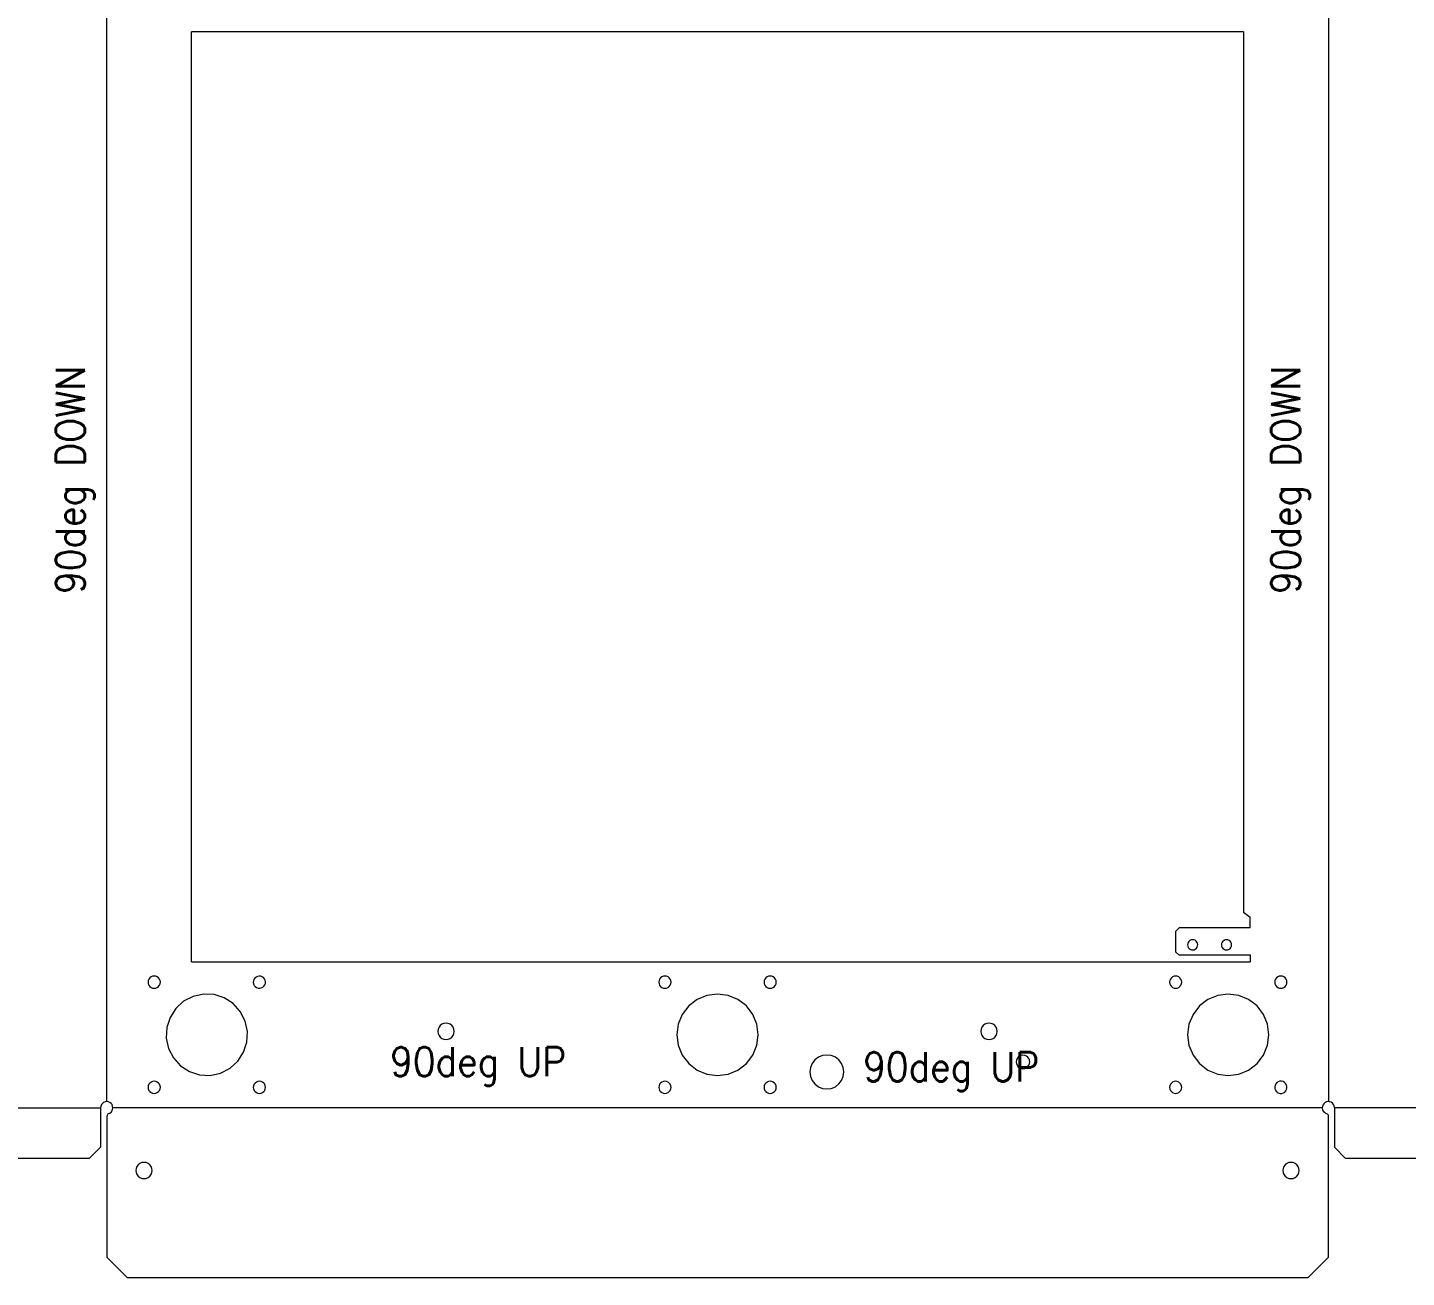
# Model space of a CAD drawing. Extents: x -379 to 887, y -729 to 302.
# Drawn here: x -48.3 to 358, y -315 to 53.2 of the extents above; entities that cross this region are included whole.
import ezdxf

# ---------------------------------------------------------------- set-up
doc = ezdxf.new("R2010")
doc.units = 0
doc.layers.get('0').update_dxf_attribs({"linetype": 'CONTINUOUS', "lineweight": 25, "true_color": 0xffffff})
doc.layers.add('Layer0', color=7, linetype='BYLAYER', lineweight=5)
doc.styles.add('textstyle15', font='')
doc.styles.add('textstyle16', font='')
doc.styles.add('textstyle4', font='')
doc.styles.add('textstyle5', font='')
doc.styles.get('textstyle15').set_extended_font_data('Standard')
doc.styles.get('textstyle16').set_extended_font_data('Standard')
doc.styles.get('textstyle4').set_extended_font_data('Standard')
doc.styles.get('textstyle5').set_extended_font_data('Standard')

msp = doc.modelspace()

# ---------------------------------------------------------------- linework, layer by layer
at = {"layer": 'Layer0', "color": 2, "true_color": 0xffff00}
for p, q in [((-25, -263.2), (-25, 73.2)), ((335, 73.2), (335, -263.21)), ((-310.09, -265), (-26.8, -265)), ((333.21, -265), (-23.2, -265)), ((685, -265), (336.79, -265))]:
    msp.add_line(p, q, dxfattribs=at)
at = {"layer": 'Layer0'}
for p, q in [((310, 52), (0, 52)), ((0, -222), (0, 52)), ((310, 52), (310, -207.5)), ((312, -209), (310, -207.5)), ((312, -212), (312, -209)), ((290, -213.03), (291.03, -212)), ((290, -213.03), (290, -219.1)), ((312, -212), (291.03, -212)), ((290, -219.1), (290.9, -220)), ((293.54, -216.66), (293.5, -217.05)), ((293.5, -217.05), (293.56, -217.44)), ((293.68, -216.29), (293.54, -216.66)), ((293.56, -217.44), (293.73, -217.79)), ((293.9, -215.98), (293.68, -216.29)), ((293.73, -217.79), (293.98, -218.1)), ((294.21, -215.73), (293.9, -215.98)), ((293.98, -218.1), (294.29, -218.32)), ((294.56, -215.56), (294.21, -215.73)), ((294.29, -218.32), (294.66, -218.46)), ((294.95, -215.5), (294.56, -215.56)), ((294.66, -218.46), (295.05, -218.5)), ((295.34, -215.54), (294.95, -215.5)), ((295.05, -218.5), (295.44, -218.44)), ((295.71, -215.68), (295.34, -215.54)), ((295.44, -218.44), (295.79, -218.27)), ((296.02, -215.9), (295.71, -215.68)), ((295.79, -218.27), (296.1, -218.02)), ((296.27, -216.21), (296.02, -215.9)), ((296.1, -218.02), (296.32, -217.71)), ((296.44, -216.56), (296.27, -216.21)), ((296.32, -217.71), (296.46, -217.34)), ((296.5, -216.95), (296.44, -216.56)), ((296.46, -217.34), (296.5, -216.95)), ((303.55, -216.61), (303.5, -217)), ((303.5, -217), (303.55, -217.39)), ((303.7, -216.25), (303.55, -216.61)), ((303.55, -217.39), (303.7, -217.75)), ((303.94, -215.94), (303.7, -216.25)), ((303.7, -217.75), (303.94, -218.06)), ((304.25, -215.7), (303.94, -215.94)), ((303.94, -218.06), (304.25, -218.3)), ((304.61, -215.55), (304.25, -215.7)), ((304.25, -218.3), (304.61, -218.45)), ((305, -215.5), (304.61, -215.55)), ((304.61, -218.45), (305, -218.5)), ((305.39, -215.55), (305, -215.5)), ((305, -218.5), (305.39, -218.45)), ((305.75, -215.7), (305.39, -215.55)), ((305.39, -218.45), (305.75, -218.3)), ((306.06, -215.94), (305.75, -215.7)), ((305.75, -218.3), (306.06, -218.06)), ((306.3, -216.25), (306.06, -215.94)), ((306.06, -218.06), (306.3, -217.75)), ((306.45, -216.61), (306.3, -216.25)), ((306.3, -217.75), (306.45, -217.39)), ((306.5, -217), (306.45, -216.61)), ((306.45, -217.39), (306.5, -217)), ((0, -222), (312, -222)), ((290.9, -220), (312, -220)), ((312, -220), (312, -222)), ((-12.74, -227.53), (-12.8, -228)), ((-12.56, -227.1), (-12.74, -227.53)), ((-12.27, -226.73), (-12.56, -227.1)), ((-11.9, -226.44), (-12.27, -226.73)), ((-11.47, -226.26), (-11.9, -226.44)), ((-11, -226.2), (-11.47, -226.26)), ((-10.53, -226.26), (-11, -226.2)), ((-10.1, -226.44), (-10.53, -226.26)), ((-9.73, -226.73), (-10.1, -226.44)), ((-9.44, -227.1), (-9.73, -226.73)), ((-9.26, -227.53), (-9.44, -227.1)), ((-9.2, -228), (-9.26, -227.53)), ((18.4, -227.18), (18.24, -227.62)), ((18.67, -226.79), (18.4, -227.18)), ((19.03, -226.49), (18.67, -226.79)), ((19.45, -226.29), (19.03, -226.49)), ((19.91, -226.2), (19.45, -226.29)), ((20.38, -226.24), (19.91, -226.2)), ((20.82, -226.4), (20.38, -226.24)), ((21.21, -226.67), (20.82, -226.4)), ((21.51, -227.03), (21.21, -226.67)), ((21.71, -227.45), (21.51, -227.03)), ((21.8, -227.91), (21.71, -227.45)), ((137.76, -227.53), (137.7, -228)), ((137.94, -227.1), (137.76, -227.53)), ((138.23, -226.73), (137.94, -227.1)), ((138.6, -226.44), (138.23, -226.73)), ((139.03, -226.26), (138.6, -226.44)), ((139.5, -226.2), (139.03, -226.26)), ((139.97, -226.26), (139.5, -226.2)), ((140.4, -226.44), (139.97, -226.26)), ((140.77, -226.73), (140.4, -226.44)), ((141.06, -227.1), (140.77, -226.73)), ((141.24, -227.53), (141.06, -227.1)), ((141.3, -228), (141.24, -227.53)), ((168.76, -227.53), (168.7, -228)), ((168.94, -227.1), (168.76, -227.53)), ((169.23, -226.73), (168.94, -227.1)), ((169.6, -226.44), (169.23, -226.73)), ((170.03, -226.26), (169.6, -226.44)), ((170.5, -226.2), (170.03, -226.26)), ((170.97, -226.26), (170.5, -226.2)), ((171.4, -226.44), (170.97, -226.26)), ((171.77, -226.73), (171.4, -226.44)), ((172.06, -227.1), (171.77, -226.73)), ((172.24, -227.53), (172.06, -227.1)), ((172.3, -228), (172.24, -227.53)), ((288.26, -227.53), (288.2, -228)), ((288.44, -227.1), (288.26, -227.53)), ((288.73, -226.73), (288.44, -227.1)), ((289.1, -226.44), (288.73, -226.73)), ((289.53, -226.26), (289.1, -226.44)), ((290, -226.2), (289.53, -226.26)), ((290.47, -226.26), (290, -226.2)), ((290.9, -226.44), (290.47, -226.26)), ((291.27, -226.73), (290.9, -226.44)), ((291.56, -227.1), (291.27, -226.73)), ((291.74, -227.53), (291.56, -227.1)), ((291.8, -228), (291.74, -227.53)), ((319.26, -227.53), (319.2, -228)), ((319.44, -227.1), (319.26, -227.53)), ((319.73, -226.73), (319.44, -227.1)), ((320.1, -226.44), (319.73, -226.73)), ((320.53, -226.26), (320.1, -226.44)), ((321, -226.2), (320.53, -226.26)), ((321.47, -226.26), (321, -226.2)), ((321.9, -226.44), (321.47, -226.26)), ((322.27, -226.73), (321.9, -226.44)), ((322.56, -227.1), (322.27, -226.73)), ((322.74, -227.53), (322.56, -227.1)), ((322.8, -228), (322.74, -227.53)), ((-12.8, -228), (-12.74, -228.47)), ((-12.74, -228.47), (-12.56, -228.9)), ((-12.56, -228.9), (-12.27, -229.27)), ((-12.27, -229.27), (-11.9, -229.56)), ((-11.9, -229.56), (-11.47, -229.74)), ((-11.47, -229.74), (-11, -229.8)), ((-11, -229.8), (-10.53, -229.74)), ((-10.53, -229.74), (-10.1, -229.56)), ((-10.1, -229.56), (-9.73, -229.27)), ((-9.73, -229.27), (-9.44, -228.9)), ((-9.44, -228.9), (-9.26, -228.47)), ((-9.26, -228.47), (-9.2, -228)), ((3.51, -231.54), (0.45, -232.21)), ((6.64, -231.69), (3.51, -231.54)), ((18.24, -227.62), (18.2, -228.09)), ((18.2, -228.09), (18.29, -228.55)), ((18.29, -228.55), (18.49, -228.97)), ((18.49, -228.97), (18.79, -229.33)), ((18.79, -229.33), (19.18, -229.6)), ((19.18, -229.6), (19.62, -229.76)), ((19.62, -229.76), (20.09, -229.8)), ((20.09, -229.8), (20.55, -229.71)), ((20.55, -229.71), (20.97, -229.51)), ((20.97, -229.51), (21.33, -229.21)), ((21.33, -229.21), (21.6, -228.82)), ((21.6, -228.82), (21.76, -228.38)), ((21.76, -228.38), (21.8, -227.91)), ((137.7, -228), (137.76, -228.47)), ((137.76, -228.47), (137.94, -228.9)), ((137.94, -228.9), (138.23, -229.27)), ((138.23, -229.27), (138.6, -229.56)), ((138.6, -229.56), (139.03, -229.74)), ((139.03, -229.74), (139.5, -229.8)), ((139.5, -229.8), (139.97, -229.74)), ((139.97, -229.74), (140.4, -229.56)), ((140.4, -229.56), (140.77, -229.27)), ((140.77, -229.27), (141.06, -228.9)), ((141.06, -228.9), (141.24, -228.47)), ((141.24, -228.47), (141.3, -228)), ((155, -231.5), (151.89, -231.91)), ((158.11, -231.91), (155, -231.5)), ((168.7, -228), (168.76, -228.47)), ((168.76, -228.47), (168.94, -228.9)), ((168.94, -228.9), (169.23, -229.27)), ((169.23, -229.27), (169.6, -229.56)), ((169.6, -229.56), (170.03, -229.74)), ((170.03, -229.74), (170.5, -229.8)), ((170.5, -229.8), (170.97, -229.74)), ((170.97, -229.74), (171.4, -229.56)), ((171.4, -229.56), (171.77, -229.27)), ((171.77, -229.27), (172.06, -228.9)), ((172.06, -228.9), (172.24, -228.47)), ((172.24, -228.47), (172.3, -228)), ((288.2, -228), (288.26, -228.47)), ((288.26, -228.47), (288.44, -228.9)), ((288.44, -228.9), (288.73, -229.27)), ((288.73, -229.27), (289.1, -229.56)), ((289.1, -229.56), (289.53, -229.74)), ((289.53, -229.74), (290, -229.8)), ((290, -229.8), (290.47, -229.74)), ((290.47, -229.74), (290.9, -229.56)), ((290.9, -229.56), (291.27, -229.27)), ((291.27, -229.27), (291.56, -228.9)), ((291.56, -228.9), (291.74, -228.47)), ((291.74, -228.47), (291.8, -228)), ((305.5, -231.5), (302.39, -231.91)), ((308.61, -231.91), (305.5, -231.5)), ((319.2, -228), (319.26, -228.47)), ((319.26, -228.47), (319.44, -228.9)), ((319.44, -228.9), (319.73, -229.27)), ((319.73, -229.27), (320.1, -229.56)), ((320.1, -229.56), (320.53, -229.74)), ((320.53, -229.74), (321, -229.8)), ((321, -229.8), (321.47, -229.74)), ((321.47, -229.74), (321.9, -229.56)), ((321.9, -229.56), (322.27, -229.27)), ((322.27, -229.27), (322.56, -228.9)), ((322.56, -228.9), (322.74, -228.47)), ((322.74, -228.47), (322.8, -228)), ((-2.34, -233.64), (-4.66, -235.75)), ((0.45, -232.21), (-2.34, -233.64)), ((9.62, -232.65), (6.64, -231.69)), ((12.25, -234.34), (9.62, -232.65)), ((14.36, -236.66), (12.25, -234.34)), ((146.51, -235.01), (144.61, -237.5)), ((149, -233.11), (146.51, -235.01)), ((151.89, -231.91), (149, -233.11)), ((161, -233.11), (158.11, -231.91)), ((163.49, -235.01), (161, -233.11)), ((165.39, -237.5), (163.49, -235.01)), ((297.01, -235.01), (295.11, -237.5)), ((299.5, -233.11), (297.01, -235.01)), ((302.39, -231.91), (299.5, -233.11)), ((311.5, -233.11), (308.61, -231.91)), ((313.99, -235.01), (311.5, -233.11)), ((315.89, -237.5), (313.99, -235.01)), ((-6.35, -238.38), (-7.31, -241.36)), ((-4.66, -235.75), (-6.35, -238.38)), ((15.79, -239.45), (14.36, -236.66)), ((16.46, -242.51), (15.79, -239.45)), ((144.61, -237.5), (143.41, -240.39)), ((166.59, -240.39), (165.39, -237.5)), ((295.11, -237.5), (293.91, -240.39)), ((317.09, -240.39), (315.89, -237.5)), ((-7.31, -241.36), (-7.46, -244.49)), ((16.31, -245.64), (16.46, -242.51)), ((72.68, -241.88), (72.6, -242.5)), ((72.6, -242.5), (72.68, -243.12)), ((72.92, -241.3), (72.68, -241.88)), ((72.68, -243.12), (72.92, -243.7)), ((73.3, -240.8), (72.92, -241.3)), ((72.92, -243.7), (73.3, -244.2)), ((73.8, -240.42), (73.3, -240.8)), ((74.38, -240.18), (73.8, -240.42)), ((75, -240.1), (74.38, -240.18)), ((75.62, -240.18), (75, -240.1)), ((76.2, -240.42), (75.62, -240.18)), ((76.7, -240.8), (76.2, -240.42)), ((77.08, -241.3), (76.7, -240.8)), ((76.7, -244.2), (77.08, -243.7)), ((77.32, -241.88), (77.08, -241.3)), ((77.08, -243.7), (77.32, -243.12)), ((77.4, -242.5), (77.32, -241.88)), ((77.32, -243.12), (77.4, -242.5)), ((143.41, -240.39), (143, -243.5)), ((143, -243.5), (143.41, -246.61)), ((167, -243.5), (166.59, -240.39)), ((166.59, -246.61), (167, -243.5)), ((232.68, -241.88), (232.6, -242.5)), ((232.6, -242.5), (232.68, -243.12)), ((232.92, -241.3), (232.68, -241.88)), ((232.68, -243.12), (232.92, -243.7)), ((233.3, -240.8), (232.92, -241.3)), ((232.92, -243.7), (233.3, -244.2)), ((233.8, -240.42), (233.3, -240.8)), ((234.38, -240.18), (233.8, -240.42)), ((235, -240.1), (234.38, -240.18)), ((235.62, -240.18), (235, -240.1)), ((236.2, -240.42), (235.62, -240.18)), ((236.7, -240.8), (236.2, -240.42)), ((237.08, -241.3), (236.7, -240.8)), ((236.7, -244.2), (237.08, -243.7)), ((237.32, -241.88), (237.08, -241.3)), ((237.08, -243.7), (237.32, -243.12)), ((237.4, -242.5), (237.32, -241.88)), ((237.32, -243.12), (237.4, -242.5)), ((293.91, -240.39), (293.5, -243.5)), ((293.5, -243.5), (293.91, -246.61)), ((317.5, -243.5), (317.09, -240.39)), ((317.09, -246.61), (317.5, -243.5)), ((-7.46, -244.49), (-6.79, -247.55)), ((-6.79, -247.55), (-5.36, -250.34)), ((15.35, -248.62), (16.31, -245.64)), ((73.3, -244.2), (73.8, -244.58)), ((73.8, -244.58), (74.38, -244.82)), ((74.38, -244.82), (75, -244.9)), ((75, -244.9), (75.62, -244.82)), ((75.62, -244.82), (76.2, -244.58)), ((76.2, -244.58), (76.7, -244.2)), ((143.41, -246.61), (144.61, -249.5)), ((165.39, -249.5), (166.59, -246.61)), ((233.3, -244.2), (233.8, -244.58)), ((233.8, -244.58), (234.38, -244.82)), ((234.38, -244.82), (235, -244.9)), ((235, -244.9), (235.62, -244.82)), ((235.62, -244.82), (236.2, -244.58)), ((236.2, -244.58), (236.7, -244.2)), ((293.91, -246.61), (295.11, -249.5)), ((315.89, -249.5), (317.09, -246.61)), ((-5.36, -250.34), (-3.25, -252.66)), ((11.34, -253.36), (13.66, -251.25)), ((13.66, -251.25), (15.35, -248.62)), ((144.61, -249.5), (146.51, -251.99)), ((163.49, -251.99), (165.39, -249.5)), ((183.69, -250.93), (182.9, -251.97)), ((184.73, -250.14), (183.69, -250.93)), ((185.93, -249.64), (184.73, -250.14)), ((187.23, -249.47), (185.93, -249.64)), ((188.52, -249.64), (187.23, -249.47)), ((189.73, -250.14), (188.52, -249.64)), ((190.76, -250.93), (189.73, -250.14)), ((191.56, -251.97), (190.76, -250.93)), ((243.07, -250.98), (243, -251.5)), ((243, -251.5), (243.07, -252.02)), ((243.27, -250.5), (243.07, -250.98)), ((243.59, -250.09), (243.27, -250.5)), ((244, -249.77), (243.59, -250.09)), ((244.48, -249.57), (244, -249.77)), ((245, -249.5), (244.48, -249.57)), ((245.52, -249.57), (245, -249.5)), ((246, -249.77), (245.52, -249.57)), ((246.41, -250.09), (246, -249.77)), ((246.73, -250.5), (246.41, -250.09)), ((246.93, -250.98), (246.73, -250.5)), ((247, -251.5), (246.93, -250.98)), ((246.93, -252.02), (247, -251.5)), ((295.11, -249.5), (297.01, -251.99)), ((313.99, -251.99), (315.89, -249.5)), ((-3.25, -252.66), (-0.62, -254.35)), ((-0.62, -254.35), (2.36, -255.31)), ((2.36, -255.31), (5.49, -255.46)), ((5.49, -255.46), (8.55, -254.79)), ((8.55, -254.79), (11.34, -253.36)), ((146.51, -251.99), (149, -253.89)), ((149, -253.89), (151.89, -255.09)), ((151.89, -255.09), (155, -255.5)), ((155, -255.5), (158.11, -255.09)), ((158.11, -255.09), (161, -253.89)), ((161, -253.89), (163.49, -251.99)), ((182.4, -253.18), (182.23, -254.47)), ((182.23, -254.47), (182.4, -255.76)), ((182.9, -251.97), (182.4, -253.18)), ((182.4, -255.76), (182.9, -256.97)), ((192.06, -253.18), (191.56, -251.97)), ((191.56, -256.97), (192.06, -255.76)), ((192.23, -254.47), (192.06, -253.18)), ((192.06, -255.76), (192.23, -254.47)), ((243.07, -252.02), (243.27, -252.5)), ((243.27, -252.5), (243.59, -252.91)), ((243.59, -252.91), (244, -253.23)), ((244, -253.23), (244.48, -253.43)), ((244.48, -253.43), (245, -253.5)), ((245, -253.5), (245.52, -253.43)), ((245.52, -253.43), (246, -253.23)), ((246, -253.23), (246.41, -252.91)), ((246.41, -252.91), (246.73, -252.5)), ((246.73, -252.5), (246.93, -252.02)), ((297.01, -251.99), (299.5, -253.89)), ((299.5, -253.89), (302.39, -255.09)), ((302.39, -255.09), (305.5, -255.5)), ((305.5, -255.5), (308.61, -255.09)), ((308.61, -255.09), (311.5, -253.89)), ((311.5, -253.89), (313.99, -251.99)), ((-12.74, -258.53), (-12.8, -259)), ((-12.8, -259), (-12.74, -259.47)), ((-12.56, -258.1), (-12.74, -258.53)), ((-12.74, -259.47), (-12.56, -259.9)), ((-12.27, -257.73), (-12.56, -258.1)), ((-12.56, -259.9), (-12.27, -260.27)), ((-11.9, -257.44), (-12.27, -257.73)), ((-11.47, -257.26), (-11.9, -257.44)), ((-11, -257.2), (-11.47, -257.26)), ((-10.53, -257.26), (-11, -257.2)), ((-10.1, -257.44), (-10.53, -257.26)), ((-9.73, -257.73), (-10.1, -257.44)), ((-9.44, -258.1), (-9.73, -257.73)), ((-9.73, -260.27), (-9.44, -259.9)), ((-9.26, -258.53), (-9.44, -258.1)), ((-9.44, -259.9), (-9.26, -259.47)), ((-9.2, -259), (-9.26, -258.53)), ((-9.26, -259.47), (-9.2, -259)), ((18.26, -258.53), (18.2, -259)), ((18.2, -259), (18.26, -259.47)), ((18.44, -258.1), (18.26, -258.53)), ((18.26, -259.47), (18.44, -259.9)), ((18.73, -257.73), (18.44, -258.1)), ((18.44, -259.9), (18.73, -260.27)), ((19.1, -257.44), (18.73, -257.73)), ((19.53, -257.26), (19.1, -257.44)), ((20, -257.2), (19.53, -257.26)), ((20.47, -257.26), (20, -257.2)), ((20.9, -257.44), (20.47, -257.26)), ((21.27, -257.73), (20.9, -257.44)), ((21.56, -258.1), (21.27, -257.73)), ((21.27, -260.27), (21.56, -259.9)), ((21.74, -258.53), (21.56, -258.1)), ((21.56, -259.9), (21.74, -259.47)), ((21.8, -259), (21.74, -258.53)), ((21.74, -259.47), (21.8, -259)), ((137.76, -258.53), (137.7, -259)), ((137.7, -259), (137.76, -259.47)), ((137.94, -258.1), (137.76, -258.53)), ((137.76, -259.47), (137.94, -259.9)), ((138.23, -257.73), (137.94, -258.1)), ((137.94, -259.9), (138.23, -260.27)), ((138.6, -257.44), (138.23, -257.73)), ((139.03, -257.26), (138.6, -257.44)), ((139.5, -257.2), (139.03, -257.26)), ((139.97, -257.26), (139.5, -257.2)), ((140.4, -257.44), (139.97, -257.26)), ((140.77, -257.73), (140.4, -257.44)), ((141.06, -258.1), (140.77, -257.73)), ((140.77, -260.27), (141.06, -259.9)), ((141.24, -258.53), (141.06, -258.1)), ((141.06, -259.9), (141.24, -259.47)), ((141.3, -259), (141.24, -258.53)), ((141.24, -259.47), (141.3, -259)), ((168.76, -258.53), (168.7, -259)), ((168.7, -259), (168.76, -259.47)), ((168.94, -258.1), (168.76, -258.53)), ((168.76, -259.47), (168.94, -259.9)), ((169.23, -257.73), (168.94, -258.1)), ((168.94, -259.9), (169.23, -260.27)), ((169.6, -257.44), (169.23, -257.73)), ((170.03, -257.26), (169.6, -257.44)), ((170.5, -257.2), (170.03, -257.26)), ((170.97, -257.26), (170.5, -257.2)), ((171.4, -257.44), (170.97, -257.26)), ((171.77, -257.73), (171.4, -257.44)), ((172.06, -258.1), (171.77, -257.73)), ((171.77, -260.27), (172.06, -259.9)), ((172.24, -258.53), (172.06, -258.1)), ((172.06, -259.9), (172.24, -259.47)), ((172.3, -259), (172.24, -258.53)), ((172.24, -259.47), (172.3, -259)), ((182.9, -256.97), (183.69, -258.01)), ((183.69, -258.01), (184.73, -258.8)), ((184.73, -258.8), (185.93, -259.3)), ((185.93, -259.3), (187.23, -259.47)), ((187.23, -259.47), (188.52, -259.3)), ((188.52, -259.3), (189.73, -258.8)), ((189.73, -258.8), (190.76, -258.01)), ((190.76, -258.01), (191.56, -256.97)), ((288.26, -258.53), (288.2, -259)), ((288.2, -259), (288.26, -259.47)), ((288.44, -258.1), (288.26, -258.53)), ((288.26, -259.47), (288.44, -259.9)), ((288.73, -257.73), (288.44, -258.1)), ((288.44, -259.9), (288.73, -260.27)), ((289.1, -257.44), (288.73, -257.73)), ((289.53, -257.26), (289.1, -257.44)), ((290, -257.2), (289.53, -257.26)), ((290.47, -257.26), (290, -257.2)), ((290.9, -257.44), (290.47, -257.26)), ((291.27, -257.73), (290.9, -257.44)), ((291.56, -258.1), (291.27, -257.73)), ((291.27, -260.27), (291.56, -259.9)), ((291.74, -258.53), (291.56, -258.1)), ((291.56, -259.9), (291.74, -259.47)), ((291.8, -259), (291.74, -258.53)), ((291.74, -259.47), (291.8, -259)), ((319.31, -258.37), (319.21, -258.83)), ((319.21, -258.83), (319.22, -259.3)), ((319.22, -259.3), (319.36, -259.75)), ((319.53, -257.95), (319.31, -258.37)), ((319.36, -259.75), (319.61, -260.14)), ((319.86, -257.61), (319.53, -257.95)), ((320.25, -257.36), (319.86, -257.61)), ((320.7, -257.22), (320.25, -257.36)), ((321.17, -257.21), (320.7, -257.22)), ((321.63, -257.31), (321.17, -257.21)), ((322.05, -257.53), (321.63, -257.31)), ((322.39, -257.86), (322.05, -257.53)), ((322.14, -260.39), (322.47, -260.05)), ((322.64, -258.25), (322.39, -257.86)), ((322.47, -260.05), (322.69, -259.63)), ((322.78, -258.7), (322.64, -258.25)), ((322.69, -259.63), (322.79, -259.17)), ((322.79, -259.17), (322.78, -258.7)), ((-26.56, -264.1), (-26.74, -264.53)), ((-26.27, -263.73), (-26.56, -264.1)), ((-25.9, -263.44), (-26.27, -263.73)), ((-25.47, -263.26), (-25.9, -263.44)), ((-25, -263.2), (-25.47, -263.26)), ((-24.53, -263.26), (-25, -263.2)), ((-24.1, -263.44), (-24.53, -263.26)), ((-23.73, -263.73), (-24.1, -263.44)), ((-23.44, -264.1), (-23.73, -263.73)), ((-23.26, -264.53), (-23.44, -264.1)), ((-12.27, -260.27), (-11.9, -260.56)), ((-11.9, -260.56), (-11.47, -260.74)), ((-11.47, -260.74), (-11, -260.8)), ((-11, -260.8), (-10.53, -260.74)), ((-10.53, -260.74), (-10.1, -260.56)), ((-10.1, -260.56), (-9.73, -260.27)), ((18.73, -260.27), (19.1, -260.56)), ((19.1, -260.56), (19.53, -260.74)), ((19.53, -260.74), (20, -260.8)), ((20, -260.8), (20.47, -260.74)), ((20.47, -260.74), (20.9, -260.56)), ((20.9, -260.56), (21.27, -260.27)), ((138.23, -260.27), (138.6, -260.56)), ((138.6, -260.56), (139.03, -260.74)), ((139.03, -260.74), (139.5, -260.8)), ((139.5, -260.8), (139.97, -260.74)), ((139.97, -260.74), (140.4, -260.56)), ((140.4, -260.56), (140.77, -260.27)), ((169.23, -260.27), (169.6, -260.56)), ((169.6, -260.56), (170.03, -260.74)), ((170.03, -260.74), (170.5, -260.8)), ((170.5, -260.8), (170.97, -260.74)), ((170.97, -260.74), (171.4, -260.56)), ((171.4, -260.56), (171.77, -260.27)), ((288.73, -260.27), (289.1, -260.56)), ((289.1, -260.56), (289.53, -260.74)), ((289.53, -260.74), (290, -260.8)), ((290, -260.8), (290.47, -260.74)), ((290.47, -260.74), (290.9, -260.56)), ((290.9, -260.56), (291.27, -260.27)), ((319.61, -260.14), (319.95, -260.47)), ((319.95, -260.47), (320.37, -260.69)), ((320.37, -260.69), (320.83, -260.79)), ((320.83, -260.79), (321.3, -260.78)), ((321.3, -260.78), (321.75, -260.64)), ((321.75, -260.64), (322.14, -260.39)), ((333.65, -263.81), (333.39, -264.2)), ((334.01, -263.5), (333.65, -263.81)), ((334.43, -263.29), (334.01, -263.5)), ((334.89, -263.2), (334.43, -263.29)), ((335, -263.21), (334.89, -263.2)), ((335.36, -263.24), (335, -263.21)), ((335.8, -263.39), (335.36, -263.24)), ((336.19, -263.65), (335.8, -263.39)), ((336.5, -264.01), (336.19, -263.65)), ((336.71, -264.43), (336.5, -264.01)), ((-26.74, -264.53), (-26.8, -265)), ((-26.8, -265), (-26.8, -276.66)), ((-24.53, -266.74), (-25, -267.47)), ((-25, -267.47), (-25, -309)), ((-24.53, -266.74), (-24.1, -266.56)), ((-24.1, -266.56), (-23.73, -266.27)), ((-23.73, -266.27), (-23.44, -265.9)), ((-23.44, -265.9), (-23.26, -265.47)), ((-23.2, -265), (-23.26, -264.53)), ((-23.26, -265.47), (-23.2, -265)), ((333.21, -265), (333.2, -265.11)), ((333.2, -265.11), (333.29, -265.57)), ((333.24, -264.64), (333.21, -265)), ((333.39, -264.2), (333.24, -264.64)), ((333.29, -265.57), (333.5, -265.99)), ((333.5, -265.99), (333.81, -266.35)), ((333.81, -266.35), (334.2, -266.61)), ((334.2, -266.61), (334.64, -266.76)), ((334.64, -266.76), (335, -267.2)), ((335, -309), (335, -267.2)), ((336.8, -264.89), (336.71, -264.43)), ((336.79, -265), (336.8, -264.89)), ((336.79, -265), (336.79, -276.66)), ((-30.14, -280), (-320.5, -280)), ((-26.8, -276.66), (-30.14, -280)), ((336.79, -276.66), (340.08, -280)), ((681.66, -280), (340.08, -280)), ((-16.32, -282.88), (-16.4, -283.5)), ((-16.4, -283.5), (-16.32, -284.12)), ((-16.08, -282.3), (-16.32, -282.88)), ((-16.32, -284.12), (-16.08, -284.7)), ((-15.7, -281.8), (-16.08, -282.3)), ((-15.2, -281.42), (-15.7, -281.8)), ((-14.62, -281.18), (-15.2, -281.42)), ((-14, -281.1), (-14.62, -281.18)), ((-13.38, -281.18), (-14, -281.1)), ((-12.8, -281.42), (-13.38, -281.18)), ((-12.3, -281.8), (-12.8, -281.42)), ((-11.92, -282.3), (-12.3, -281.8)), ((-11.68, -282.88), (-11.92, -282.3)), ((-11.92, -284.7), (-11.68, -284.12)), ((-11.6, -283.5), (-11.68, -282.88)), ((-11.68, -284.12), (-11.6, -283.5)), ((321.68, -282.88), (321.6, -283.5)), ((321.6, -283.5), (321.68, -284.12)), ((321.92, -282.3), (321.68, -282.88)), ((321.68, -284.12), (321.92, -284.7)), ((322.3, -281.8), (321.92, -282.3)), ((322.8, -281.42), (322.3, -281.8)), ((323.38, -281.18), (322.8, -281.42)), ((324, -281.1), (323.38, -281.18)), ((324.62, -281.18), (324, -281.1)), ((325.2, -281.42), (324.62, -281.18)), ((325.7, -281.8), (325.2, -281.42)), ((326.08, -282.3), (325.7, -281.8)), ((326.32, -282.88), (326.08, -282.3)), ((326.08, -284.7), (326.32, -284.12)), ((326.4, -283.5), (326.32, -282.88)), ((326.32, -284.12), (326.4, -283.5)), ((-16.08, -284.7), (-15.7, -285.2)), ((-15.7, -285.2), (-15.2, -285.58)), ((-15.2, -285.58), (-14.62, -285.82)), ((-14.62, -285.82), (-14, -285.9)), ((-14, -285.9), (-13.38, -285.82)), ((-13.38, -285.82), (-12.8, -285.58)), ((-12.8, -285.58), (-12.3, -285.2)), ((-12.3, -285.2), (-11.92, -284.7)), ((321.92, -284.7), (322.3, -285.2)), ((322.3, -285.2), (322.8, -285.58)), ((322.8, -285.58), (323.38, -285.82)), ((323.38, -285.82), (324, -285.9)), ((324, -285.9), (324.62, -285.82)), ((324.62, -285.82), (325.2, -285.58)), ((325.2, -285.58), (325.7, -285.2)), ((325.7, -285.2), (326.08, -284.7)), ((-25, -309), (-19, -315)), ((329, -315), (335, -309)), ((-19, -315), (329, -315))]:
    msp.add_line(p, q, dxfattribs=at)

# ---------------------------------------------------------------- texts
at = {"char_height": 20, "attachment_point": 2, "rotation": 90}
for insert, style in [((-40, -80), 'textstyle15'), ((318.11, -80), 'textstyle16')]:
    msp.add_mtext('\\H8.57143;90deg DOWN\\P', dxfattribs=dict(at, insert=insert, style=style))
at = {"char_height": 20, "attachment_point": 2}
for insert, style in [((84.46, -247.11), 'textstyle5'), ((223.85, -248.66), 'textstyle4')]:
    msp.add_mtext('\\H8.57143;90deg UP', dxfattribs=dict(at, insert=insert, style=style))

doc.saveas('drawing.dxf')
